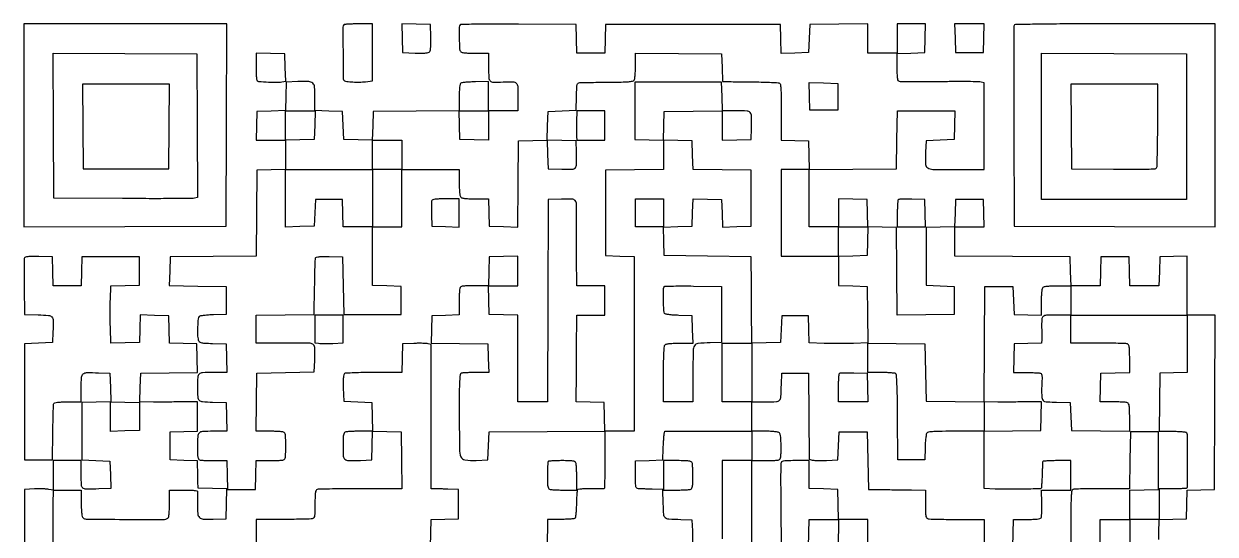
# Model space of a CAD drawing. Extents: x 179 to 1071, y 112 to 1107.
# Drawn here: x 179 to 1071, y 725 to 1107 of the extents above; entities that cross this region are included whole.
import ezdxf

# ---------------------------------------------------------------- set-up
doc = ezdxf.new("R2010")
doc.units = 0

msp = doc.modelspace()

# ---------------------------------------------------------------- linework, layer by layer
for points in [[(179, 1030.993714), (179, 954.987428), (254.75, 955.243714), (330.5, 955.5), (330.756286, 1031.25), (331.012572, 1107), (255.006286, 1107), (179, 1107)], [(876.216168, 1096.25), (876.5, 1085.5), (887, 1085.5), (897.5, 1085.5), (897.783832, 1096.25), (898.067663, 1107), (887, 1107), (875.932337, 1107)], [(223.235953, 1030.25), (223.5, 998.5), (255.5, 998.5), (287.5, 998.5), (287.764047, 1030.25), (288.028094, 1062), (255.5, 1062), (222.971906, 1062)], [(788.5, 1052.5), (788.5, 1042.5), (778, 1042.5), (767.5, 1042.5), (767.214639, 1052.78419), (766.929279, 1063.068381), (777.714639, 1062.78419), (788.5, 1062.5)], [(396.783832, 1031.25), (396.5, 1020.5), (385.75, 1020.216168), (375, 1019.932337), (375, 1030.966168), (375, 1042), (386.033832, 1042), (397.067663, 1042)], [(527, 1030.966168), (527, 1019.932337), (516.25, 1020.216168), (505.5, 1020.5), (505.216168, 1031.25), (504.932337, 1042), (515.966168, 1042), (527, 1042)], [(462, 1009), (462, 998), (451, 998), (440, 998), (440, 976.5), (440, 955), (429.034983, 955), (418.069966, 955), (417.784983, 965.25), (417.5, 975.5), (407.5, 975.5), (397.5, 975.5), (397, 965.5), (396.5, 955.5), (385.75, 955.216168), (375, 954.932337), (375, 976.466168), (375, 998), (407.5, 998), (440, 998), (440, 1009), (440, 1020), (451, 1020), (462, 1020)], [(658, 965.5), (658, 955), (647.5, 955), (637, 955), (637, 965.5), (637, 976), (647.5, 976), (658, 976)], [(810.783832, 944.25), (810.5, 933.5), (799.75, 933.216168), (789, 932.932337), (789, 943.966168), (789, 955), (800.033832, 955), (811.067663, 955)], [(724, 846), (724, 824), (713, 824), (702, 824), (702, 846), (702, 868), (713, 868), (724, 868)], [(265.5, 813), (265.5, 802.5), (254.75, 802.216168), (244, 801.932337), (244, 812.947005), (244, 823.961673), (254.75, 823.730837), (265.5, 823.5)]]:
    msp.add_lwpolyline(points, close=True)
for points in [[(1028.887535, 721.011162, 0.00076), (1028.927892, 725.715017), (1029, 735.930034), (1039.25, 736.215017), (1049.5, 736.5), (1049.783481, 747.215387), (1050.066961, 757.930773), (1060.283481, 758.215387), (1070.5, 758.5), (1070.757242, 823.75), (1071.014483, 889), (1060.507242, 889), (1050, 889), (1050, 911.034983), (1050, 933.069966), (1039.75, 932.784983), (1029.5, 932.5), (1029.216168, 921.75), (1028.932337, 911), (1018, 911), (1007.067663, 911), (1006.783832, 921.75), (1006.5, 932.5), (996, 932.5), (985.5, 932.5), (985.216168, 921.75), (984.932337, 911), (974, 911), (963.067663, 911), (962.783832, 921.75), (962.5, 932.5), (919.25, 932.760623), (876, 933.021245), (876, 944.010623), (876, 955), (887.034983, 955), (898.069966, 955), (897.784983, 965.25), (897.5, 975.5), (887, 975.5), (876.5, 975.5), (876.215387, 965.283481), (875.930773, 955.066961), (865.215387, 954.783481), (854.5, 954.5), (854.5, 933), (854.5, 911.5), (865, 911), (875.5, 910.5), (875.5, 900), (875.5, 889.5), (854.26369, 889.230152), (833.02738, 888.960304), (832.76369, 921.730152), (832.5, 954.5), (821.784613, 954.783481), (811.069227, 955.066961), (810.784613, 965.283481), (810.5, 975.5), (799.75, 975.783832), (789, 976.067663), (789, 965.533832), (789, 955), (778, 955), (767, 955), (767, 976.486336), (767, 997.972671), (799.75, 998.236336), (832.5, 998.5), (832.769502, 1020.25), (833.039005, 1042), (854.553334, 1042), (876.067663, 1042), (875.783832, 1031.25), (875.5, 1020.5), (865, 1020), (854.5, 1019.5), (854.204946, 1011, 0.017378), (854.205453, 1001.813808, 0.257598), (855.800938, 999.146345, 0.129107), (859.504163, 998.118547, 0.003484), (876.519052, 998), (898, 998), (898, 1030.480948), (898, 1062.961896), (895.75, 1063.510795, 0.057179), (894.075569, 1063.721278, 0.001228), (885.789062, 1063.790551, 0.002809), (876.084219, 1063.793336, 0.001889), (865, 1063.692363, -0.001561), (853.950826, 1063.584446, -0.002379), (844.357813, 1063.566332, -0.000846), (836.088548, 1063.604049, -0.06199), (834.75, 1063.779148, -0.201062), (833.824205, 1064.484005, -0.090907), (833.303248, 1065.947786, -0.035478), (833.055073, 1068.707773, -0.004688), (833, 1074.581648), (833, 1084.930034), (843.25, 1085.215017), (853.5, 1085.5), (853.783832, 1096.25), (854.067663, 1107), (843.533832, 1107), (833, 1107), (833, 1096), (833, 1085), (822, 1085), (811, 1085), (811, 1096.019502), (811, 1107.039005), (789.25, 1106.769502), (767.5, 1106.5), (767, 1096), (766.5, 1085.5), (756.284183, 1085.215394), (746.068365, 1084.930789), (745.784183, 1095.715394), (745.5, 1106.5), (680, 1106.5), (614.5, 1106.5), (614.216168, 1095.75), (613.932337, 1085), (603.5, 1085), (593.067663, 1085), (592.783832, 1095.75), (592.5, 1106.5), (549.427156, 1106.76049, 0.001481), (532.864559, 1106.811604, 0.002412), (518.808046, 1106.745546, 0.00033), (506.330214, 1106.618485, 0.196096), (505.677156, 1106.343823, 0.19866), (504.898092, 1104.465578, 0.006731), (505.000122, 1096.29627, 0.007021), (505.325698, 1088.159305, 0.184907), (506.2, 1086.2, 0.150969), (507.200304, 1085.671932, 0.019349), (509.630442, 1085.311224, 0.018472), (512.928253, 1085.074295, 0.008695), (517.2, 1085), (527, 1085), (527, 1074.616631, 0.011437), (527.180377, 1066.73228, 0.183493), (528.221517, 1064.32826, 0.201455), (530.555518, 1063.337162, 0.014178), (537.801517, 1063.513862, -0.013725), (545.309193, 1063.703742, -0.197464), (547.725544, 1062.704629, -0.187206), (548.808668, 1060.270625, -0.01214), (549, 1052.391592), (549, 1042), (538, 1042), (527, 1042), (527, 1052.899452), (527, 1063.798903), (517.25, 1063.620508, 0.007202), (513.424124, 1063.495365, 0.009954), (509.996875, 1063.26537, 0.006907), (507.15421, 1062.978063, 0.111302), (506.25, 1062.662039, 0.200782), (505.668563, 1061.841677, 0.026022), (505.301124, 1059.678445, 0.021501), (505.068883, 1056.512361, 0.007557), (505, 1051.954836), (505, 1042.027706), (472.75, 1041.763853), (440.5, 1041.5), (440.215829, 1030.716515), (439.931657, 1019.93303), (429.215829, 1020.216515), (418.5, 1020.5), (418, 1031), (417.5, 1041.5), (407.25, 1041.784983), (397, 1042.069966), (397, 1051.999799, 0.018385), (396.714843, 1059.752275, 0.190058), (395.352383, 1062.578778, 0.180404), (392.390744, 1063.792788, 0.01627), (384.243181, 1063.788833), (375.5, 1063.5), (375.216508, 1052.783492), (374.933016, 1042.066984), (364.216508, 1041.783492), (353.5, 1041.5), (353.216168, 1030.75), (352.932337, 1020), (363.966168, 1020), (375, 1020), (375, 1009.033832), (375, 998.067663), (364.25, 997.783832), (353.5, 997.5), (353.236165, 965.263835), (352.97233, 933.02767), (320.736165, 932.763835), (288.5, 932.5), (288.216371, 921.769986), (287.932742, 911.039971), (309.216371, 910.769986), (330.5, 910.5), (330.5, 900), (330.5, 889.5), (321.054124, 889.209882, 0.009679), (317.346001, 889.024093, 0.013265), (314.020329, 888.704018, 0.009997), (311.288784, 888.312199, 0.133347), (310.373712, 887.89519, 0.200937), (309.513625, 886.249066, 0.010887), (309.13607, 880.274786, 0.017363), (309.096368, 874.275266, 0.054329), (309.64524, 870.28388, 0.138969), (310.357275, 869.044245, 0.136799), (311.617962, 868.353332, 0.046209), (314.098216, 868.011195, 0.004192), (320.349905, 867.78388), (330.5, 867.5), (330.783832, 856.75), (331.067663, 846), (320.650463, 846, 0.011662), (312.778173, 845.816363, 0.179701), (310.324435, 844.772417, 0.191928), (309.229013, 842.406997, 0.013613), (309.027309, 835, 0.013753), (309.228444, 827.688945, 0.185965), (310.305544, 825.294644, 0.177597), (312.731687, 824.18548, 0.012326), (320.357794, 823.783793), (330.5, 823.5), (330.783832, 812.75), (331.067663, 802), (320.650463, 802, 0.012837), (312.706871, 801.796023, 0.196334), (310.271039, 800.652015, 0.177295), (309.204591, 798.079841, 0.010105), (309.013655, 789.356989, 0.00766), (309.071521, 785.115935, 0.037109), (309.319308, 782.722219, 0.073747), (309.79184, 781.317789, 0.185226), (310.581787, 780.606989, 0.07196), (311.63733, 780.367915, 0.005942), (314.455587, 780.178303, 0.007852), (317.838356, 780.044307, 0.005972), (321.547956, 780), (330.932337, 780), (331.216168, 769.25), (331.5, 758.5), (342, 758.5), (352.5, 758.5), (352.783832, 769.25), (353.067663, 780), (362.452044, 780, 0.005972), (366.161644, 780.044307, 0.007852), (369.544413, 780.178303, 0.005942), (372.36267, 780.367915, 0.07196), (373.418213, 780.606989, 0.293407), (374.908548, 782.635663, 0.015702), (375.17128, 791, 0.015702), (374.908548, 799.364337, 0.293407), (373.418213, 801.393011, 0.07207), (372.36144, 801.632119, 0.005899), (369.528746, 801.821697, 0.007818), (366.128746, 801.955696, 0.005939), (362.39871, 802), (352.960995, 802), (353.230498, 823.75), (353.5, 845.5), (375, 846), (396.5, 846.5), (396.795054, 855, 0.010253), (396.92436, 864.109648, 0.187892), (395.875476, 866.75285, 0.199702), (393.339792, 867.907674, 0.011792), (384.71245, 867.990136, -0.001627), (379.674966, 867.935875, -0.001021), (373.78272, 867.903613, -0.001024), (367.981821, 867.895576, -0.001872), (363.25, 867.916434), (353, 868), (353, 878.480498), (353, 888.960995), (374.75, 889.230498), (396.5, 889.5), (396.741043, 910, -0.002168), (396.868997, 917.949546, -0.003296), (397.055672, 924.856011, -0.001234), (397.269884, 930.790337, -0.081791), (397.473634, 931.786422, -0.24394), (398.163001, 932.399975, -0.037911), (400.020082, 932.724409, -0.025079), (402.977426, 932.863567, -0.006547), (407.732592, 932.786422), (417.5, 932.5), (418, 911), (418.5, 889.5), (440, 889.5), (461.5, 889.5), (461.5, 900), (461.5, 910.5), (450.75, 910.783832), (440, 911.067663), (440, 933.033832), (440, 955), (451, 955), (462, 955), (462, 976.5), (462, 998), (483.5, 998), (505, 998), (505, 988.2, 0.008695), (505.074295, 983.928253, 0.018472), (505.311224, 980.630442, 0.019349), (505.671932, 978.200304, 0.150969), (506.2, 977.2, 0.150838), (507.199003, 976.672291, 0.019392), (509.622935, 976.311444, 0.018513), (512.910654, 976.074375, 0.00874), (517.165017, 976), (526.930034, 976), (527.215017, 965.75), (527.5, 955.5), (538.236102, 955.216309), (548.972205, 954.932619), (549.236102, 987.216309), (549.5, 1019.5), (560.215829, 1019.783485), (570.931657, 1020.06697), (571.215829, 1009.283485), (571.5, 998.5), (581.722245, 998.215323, 0.013848), (589.5543, 998.214168, 0.210395), (591.951391, 999.349379, 0.179386), (592.934656, 1001.971409, 0.009619), (592.795054, 1011), (592.5, 1019.5), (581.716515, 1019.784171), (570.93303, 1020.068343), (571.216515, 1030.784171), (571.5, 1041.5), (582, 1042), (592.5, 1042.5), (592.784983, 1052.75, -0.00368), (593.011936, 1059.203085, -0.048618), (593.343592, 1061.562108, -0.169075), (594.040101, 1062.644428, -0.155072), (595.284983, 1063.107762, -0.008812), (596.83162, 1063.155704, -0.000365), (602.367872, 1063.225651, -0.000633), (608.928283, 1063.295433, -0.00045), (616.286496, 1063.357762, 0.002746), (626.379928, 1063.489629, 0.016118), (631.673724, 1063.758735, 0.026245), (634.829414, 1064.188975, 0.207688), (636.021183, 1065, 0.109132), (636.394623, 1066.034901, 0.009907), (636.695341, 1068.780632, 0.01247), (636.909605, 1072.106394, 0.009437), (636.984687, 1075.763853), (637, 1085.027706), (669.25, 1084.763853), (701.5, 1084.5), (701.784983, 1074.25), (702.069966, 1064), (705.284983, 1063.857016, 0.006999), (707.359419, 1063.793837, 0.000593), (712.698713, 1063.712339, 0.000787), (719.068378, 1063.632694, 0.000609), (726.008507, 1063.565284, -0.004179), (732.811172, 1063.45062, -0.006249), (738.752107, 1063.226479, -0.002909), (743.787276, 1062.944084, -0.123556), (744.804563, 1062.620787, -0.214541), (745.440205, 1061.680714, -0.022412), (745.78576, 1058.975659, -0.017657), (745.980963, 1054.819036, -0.004658), (745.99628, 1048.162519, 0.000639), (745.963241, 1042.402649, 0.000563), (745.94322, 1036.393954, 0.000565), (745.937393, 1030.974946, 0.001711), (745.950224, 1027.284983), (746, 1020.069966), (756.25, 1019.784983), (766.5, 1019.5), (766.783832, 1008.75), (767.067663, 998), (756.533832, 998), (746, 998), (745.981132, 992, 0.000555), (745.973756, 988.374205, 0.000074), (745.967807, 980.7125, 0.000085), (745.963646, 971.628815, 0.000072), (745.962264, 962, 0.000073), (745.963635, 952.623188, 0.000105), (745.967807, 944.315625, 0.000055), (745.973597, 937.277182, 0.001653), (745.981132, 935.5), (746, 933), (767.5, 933), (789, 933), (789, 922.033832), (789, 911.067663), (799.75, 910.783832), (810.5, 910.5), (810.769699, 889.314728), (811.039399, 868.129455), (800.304335, 867.814728, -0.004644), (795.382034, 867.71616, -0.002629), (789.417916, 867.683502, -0.002624), (783.404855, 867.713762, -0.004316), (778.318957, 867.809961), (767.068642, 868.119923), (766.784321, 878.309961), (766.5, 888.5), (756.5, 888.5), (746.5, 888.5), (746, 878.5), (745.5, 868.5), (734.75, 868.216168), (724, 867.932337), (723.972336, 878.716168, 0.000986), (723.947038, 884.291805, 0.000309), (723.887487, 892.647874, 0.000308), (723.809485, 901.977723, 0.000341), (723.722336, 911), (723.5, 932.5), (691, 933), (658.5, 933.5), (658.216515, 944.215829), (657.93303, 954.931657), (668.716515, 955.215829), (679.5, 955.5), (679.785353, 965.783473), (680.070705, 976.066946), (690.785353, 975.783473), (701.5, 975.5), (701.785353, 965.216527), (702.070705, 954.933054), (712.785353, 955.216527), (723.5, 955.5), (723.5, 976.5), (723.5, 997.5), (701.783635, 997.769409), (680.06727, 998.038817), (679.783635, 1008.769409), (679.5, 1019.5), (668.716515, 1019.784171), (657.93303, 1020.068343), (658.216515, 1030.784171), (658.5, 1041.5), (680.25, 1041.769502), (702, 1042.039005), (702, 1030.985671), (702, 1019.932337), (712.75, 1020.216168), (723.5, 1020.5), (723.795054, 1029, 0.009911), (723.928401, 1037.962804, 0.179322), (722.935737, 1040.601512, 0.203493), (720.508732, 1041.787704, 0.013276), (712.51478, 1042), (702.067663, 1042), (701.783832, 1052.75), (701.5, 1063.5), (669, 1063.5), (636.5, 1063.5), (636.5, 1042), (636.5, 1020.5), (647.25, 1020.216168), (658, 1019.932337), (658, 1008.985671), (658, 998.039005), (636.25, 997.769502), (614.5, 997.5), (614.5, 965.5), (614.5, 933.5), (625.25, 933.216168), (636, 932.932337), (636.059804, 922.716168, -0.001454), (636.095242, 910.686998, -0.000076), (636.090859, 872.049575, -0.000122), (636.071593, 834.264294, -0.000556), (636.030517, 812.25), (636, 802), (625.033832, 802), (614.067663, 802), (613.783832, 812.75), (613.5, 823.5), (603, 823.782258), (592.5, 824.064515), (592.697043, 845.782258, 0.00018), (592.776364, 854.885428, 0.000164), (592.85176, 864.278226, 0.000164), (592.913677, 872.676115, 0.00053), (592.947043, 878.25), (593, 889), (603.5, 889), (614, 889), (614, 900), (614, 911), (603.5, 911), (593, 911), (592.872412, 931.75, -0.00075), (592.83208, 940.427591, -0.000692), (592.816369, 949.34187, -0.000691), (592.824339, 957.284404, -0.002303), (592.860795, 962.498921, 0.007859), (592.821271, 972.092932, 0.171688), (591.84661, 974.683146, 0.214746), (589.528079, 975.796761, 0.013159), (581.671783, 975.78412), (571.5, 975.5), (571.243714, 899.75), (570.987428, 824), (559.993714, 824), (549, 824), (549, 856.466168), (549, 888.932337), (538.25, 889.216168), (527.5, 889.5), (527.216168, 900.25), (526.932337, 911), (537.966168, 911), (549, 911), (549, 922.033832), (549, 933.067663), (538.25, 932.783832), (527.5, 932.5), (527.216168, 921.75), (526.932337, 911), (517.547956, 911, 0.005972), (513.838356, 910.955693, 0.007852), (510.455587, 910.821697, 0.005942), (507.63733, 910.632085, 0.07196), (506.581787, 910.393011, 0.204941), (505.767938, 909.602756, 0.063222), (505.302828, 907.919218, 0.030449), (505.059653, 904.974376, 0.005378), (505, 899.427994), (505, 889.069966), (494.75, 888.784983), (484.5, 888.5), (484.215238, 878.269989), (483.930475, 868.039978), (505.215238, 867.769989), (526.5, 867.5), (526.783832, 856.75), (527.067663, 846), (517.615619, 846, 0.005934), (513.880005, 845.955662, 0.007814), (510.475104, 845.821559, 0.005893), (507.638317, 845.631839, 0.072085), (506.580567, 845.392543, 0.278468), (505.655828, 844.204009, 0.01752), (505.272487, 839.596063, 0.011086), (505.064145, 831.519845, 0.001283), (505.045074, 813.402951, 0.002328), (505.199398, 788.389538, 0.088964), (506.246062, 782.896484, 0.279871), (509.270423, 780.552796, 0.036645), (517.756819, 780.211167), (526.5, 780.5), (527, 791), (527.5, 801.5), (570.75, 801.760623), (614, 802.021245), (614.088447, 791.260623, -0.003138), (614.110643, 779.83853, -0.004104), (613.979691, 769.397262, -0.000858), (613.76618, 759.894732, -0.192484), (613.420787, 759.087936, -0.190963), (613.046705, 758.92597, -0.002324), (610.361703, 758.854613, -0.00652), (607.226914, 758.826769, -0.00417), (603.584851, 758.872289, 0.009121), (599.741889, 758.88227, 0.016619), (596.607714, 758.728956, 0.012862), (594.176996, 758.465821, 0.224582), (593.527565, 758.044601, 0.11547), (593.270037, 757.276887, 0.005093), (593.03367, 754.454255, 0.008383), (592.84217, 751.074017, 0.005868), (592.735017, 747.260249, -0.009673), (592.598774, 743.445383, -0.014638), (592.31901, 740.135347, -0.009858), (591.958266, 737.445347, -0.203152), (591.537699, 736.765313, -0.131018), (590.750729, 736.473113, -0.006357), (587.946604, 736.241942, -0.009987), (584.573054, 736.074587, -0.007005), (580.769888, 736.015313), (571.039775, 736), (570.769888, 714.75)], [(919.5, 715.5), (919.784983, 725.75), (920.069966, 736), (929.975966, 736, 0.007608), (934.518123, 736.069117, 0.021457), (937.683796, 736.301701, 0.025898), (939.85177, 736.669453, 0.198152), (940.68055, 737.25, 0.121423), (940.988012, 738.15695, 0.007611), (941.187028, 740.996875, 0.01087), (941.300178, 744.424098, 0.007837), (941.283312, 748.25), (941.087489, 758), (952.043745, 758), (963, 758), (963, 769), (963, 780), (952.5, 780, 0.006693), (948.465606, 779.945995, 0.01093), (945.048507, 779.779688, 0.004759), (942.201815, 779.551439, 0.342492), (941.877897, 779.25, 0.028711), (941.820117, 778.696331, 0.000617), (941.696408, 775.969919, 0.001417), (941.564634, 772.779187, 0.000955), (941.431524, 769.136959, -0.003852), (941.278316, 765.519246, -0.006011), (941.084936, 762.406742, -0.002093), (940.875621, 759.737549, -0.17757), (940.707012, 759.373679, -0.193419), (939.550266, 758.880139, -0.00094), (926.504624, 758.628623, -0.004643), (914.417829, 758.530585, -0.014321), (906.25, 758.774176), (898, 759.256971), (898, 780.608598), (898, 801.960225), (919.25, 802.230112), (940.5, 802.5), (940.784595, 813.325252), (941.06919, 824.150503), (929.784595, 823.991685, -0.001623), (924.718565, 823.936834, -0.001022), (918.800792, 823.904068, -0.001026), (912.980197, 823.895681, -0.001883), (908.239377, 823.916434), (897.978755, 824), (898.239377, 867.25), (898.5, 910.5), (909, 910.5), (919.5, 910.5), (920, 900), (920.5, 889.5), (930.75, 889.215017), (941, 888.930034), (941, 898.765017, -0.008651), (941.074216, 903.05415, -0.018431), (941.311007, 906.362052, -0.019307), (941.671574, 908.798399, -0.151099), (942.2, 909.8, -0.150969), (943.200304, 910.328068, -0.019349), (945.630442, 910.688776, -0.018472), (948.928253, 910.925705, -0.008695), (953.2, 911), (963, 911), (963, 900), (963, 889), (952.567388, 889, 0.010317), (944.700828, 888.837667, 0.165281), (942.253063, 887.891463, 0.209034), (941.176351, 885.730211, 0.017871), (941.085636, 879.398227, -0.002451), (941.126213, 876.940934, -0.002312), (941.143719, 874.435068, -0.002297), (941.138763, 872.215135, -0.008047), (941.105978, 870.784983), (941, 868.069966), (930.75, 867.784983), (920.5, 867.5), (920.216168, 856.75), (919.932337, 846), (929.384381, 846, -0.005312), (933.10786, 845.960443, -0.007162), (936.475235, 845.840616, -0.005073), (939.284081, 845.671771, -0.074191), (940.250375, 845.457417, -0.20822), (940.927121, 844.791968, -0.067668), (941.279245, 843.401995, -0.035089), (941.379523, 841.06215, -0.007626), (941.20744, 837.022419, 0.008922), (941.079149, 833.815278, 0.009807), (941.071303, 830.705175, 0.009296), (941.166026, 828.051677, 0.047944), (941.385578, 826.599872, 0.10777), (942.111839, 825.13627, 0.161937), (943.298304, 824.368425, 0.052677), (945.6449, 824.018474, 0.003742), (952.2603, 823.784869), (962.5, 823.5), (963, 813), (963.5, 802.5), (985.25, 802.230498), (1007, 801.960995), (1007, 812.373509, 0.005337), (1006.940452, 817.952209, 0.030315), (1006.697448, 820.9105, 0.062982), (1006.232572, 822.600948, 0.205372), (1005.418213, 823.393011, 0.0721), (1004.361111, 823.632128, 0.005887), (1001.524537, 823.821697, 0.007809), (998.119908, 823.955696, 0.00593), (994.384381, 824), (984.932337, 824), (985.216168, 834.75), (985.5, 845.5), (996.25, 845.783832), (1007, 846.067663), (1007, 856.426843, 0.005377), (1006.940349, 861.973908, 0.030446), (1006.697178, 864.919034, 0.063217), (1006.232073, 866.602718, 0.20495), (1005.418213, 867.393011, 0.083055), (1004.220565, 867.636631, 0.001841), (998.303225, 867.821697, 0.004125), (991.357109, 867.956005, 0.002771), (983.418213, 868), (963, 868), (963, 878.5), (963, 889), (1006.5, 889), (1050, 889), (1050, 867.534983), (1050, 846.069966), (1039.75, 845.784983), (1029.5, 845.5), (1029.230498, 823.75), (1028.960995, 802), (1038.921481, 802, -0.008812), (1042.780675, 801.931981, -0.013411), (1046.126625, 801.724043, -0.007969), (1048.87773, 801.4346, -0.227944), (1049.462565, 801.06057, -0.137514), (1049.921423, 799.466407, -0.000514), (1050.036344, 780.047166, -0.000379), (1050.117392, 760.426812, -0.199789), (1049.666583, 759.333249, -0.186791), (1049.314009, 759.177458, -0.001734), (1046.416773, 759.051988, -0.005546), (1043.056756, 758.955459, -0.003521), (1039.141644, 758.914008), (1029, 758.878061), (1029, 747.439031), (1029, 736), (1018, 736), (1007, 736), (1007, 746.966168), (1007, 757.932337), (1017.75, 758.216168), (1028.5, 758.5), (1028.5, 780), (1028.5, 801.5), (1018, 801.5), (1007.5, 801.5), (1007.230112, 780.25), (1006.960225, 759), (986.5619, 759, 0.002773), (978.630628, 758.956005, 0.004129), (971.690933, 758.821697, 0.001844), (965.779296, 758.636626, 0.083046), (964.581787, 758.393011, 0.258697), (963.696146, 757.337463, 0.030015), (963.275578, 754.164693, 0.015901), (963.049566, 748.514173, 0.002045), (963, 736.393011), (963, 715)], [(483.5, 715.5), (483.784601, 725.715399), (484.069202, 735.930798), (494.284601, 736.215399), (504.5, 736.5), (504.5, 747.5), (504.5, 758.5), (496.5, 758.694168, -0.000014), (493.272152, 758.7726, -0.000016), (490.189063, 758.847699, -0.000014), (487.57432, 758.911548, -0.000092), (486.25, 758.944168), (484, 759), (484, 812.980948), (484, 866.961896), (481.75, 867.526002, 0.047969), (480.400533, 867.729659, 0.007225), (477.664062, 867.83773, 0.008052), (474.419301, 867.86667, 0.006878), (471, 867.795054), (462.5, 867.5), (462.216168, 856.75), (461.932337, 846), (441.216168, 845.984687, 0.003678), (433.183657, 845.919661, 0.005593), (426.206957, 845.733781, 0.002285), (420.253162, 845.481235, 0.130333), (419.211769, 845.152042, 0.19692), (418.604266, 844.294865, 0.033714), (418.278982, 842.282937, 0.023663), (418.138177, 839.195195, 0.006827), (418.211769, 834.417355), (418.5, 824.5), (429, 824), (439.5, 823.5), (439.783832, 812.75), (440.067663, 802), (430.615619, 802, 0.00593), (426.880092, 801.955696, 0.007809), (423.475463, 801.821697, 0.005887), (420.638889, 801.632128, 0.0721), (419.581787, 801.393011, 0.201), (418.772602, 800.619099, 0.065386), (418.305418, 798.996718, 0.031694), (418.060638, 796.171455, 0.005765), (418, 790.912063, 0.014882), (418.224078, 783.385105, 0.208519), (419.424495, 781.025831, 0.172963), (422.078858, 780.067594, 0.009652), (431, 780.204946), (439.5, 780.5), (439.784171, 791.283485), (440.068343, 802.06697), (450.784171, 801.783485), (461.5, 801.5), (461.769888, 780.25), (462.039775, 759), (458.269888, 758.890984, -0.00657), (455.709929, 758.850611, -0.00036), (447.676155, 758.835272, -0.000559), (438.11707, 758.834602, -0.000409), (427.5, 758.854412, 0.001851), (417.025939, 758.84375, 0.002806), (407.917187, 758.749649, 0.001056), (400.087805, 758.608278, 0.068692), (398.75, 758.396041, 0.193996), (397.825322, 757.651748, 0.087727), (397.305222, 756.156886, 0.035181), (397.05592, 753.378422, 0.004789), (397, 747.539601, -0.005402), (396.940284, 742.012439, -0.03053), (396.697006, 739.075597, -0.063366), (396.231757, 737.396166, -0.204683), (395.418213, 736.606989, -0.083055), (394.220565, 736.363369, -0.001841), (388.303225, 736.178303, -0.004125), (381.357109, 736.043995, -0.002771), (373.418213, 736), (353, 736), (353, 725.510623), (353, 715.021245)], [(724, 715), (724, 747.5), (724, 780), (733.418213, 780, 0.005951), (737.140776, 780.044305, 0.007831), (740.534475, 780.178303, 0.005915), (743.361889, 780.367894, 0.07203), (744.418213, 780.606989, 0.195123), (745.220382, 781.357006, 0.068495), (745.690477, 782.894083, 0.033615), (745.937794, 785.550838, 0.006405), (746, 790.406989, 0.009539), (745.924249, 794.37742, 0.019202), (745.684733, 797.500056, 0.020076), (745.321527, 799.822996, 0.148618), (744.8, 800.8, 0.150969), (743.799696, 801.328068, 0.019349), (741.369558, 801.688776, 0.018472), (738.071747, 801.925705, 0.008695), (733.8, 802), (724, 802), (724, 813), (724, 824), (734.480948, 824, 0.011573), (742.471708, 824.184972, 0.199796), (744.785637, 825.27627, 0.170244), (745.829771, 827.756564, 0.007926), (746.24922, 837), (746.5, 845.5), (756.5, 845.5), (766.5, 845.5), (766.763833, 813.26558), (767.027665, 781.031161), (769.263833, 780.470526, 0.048085), (770.606902, 780.268155, 0.007182), (773.340001, 780.161251, 0.00802), (776.581708, 780.133073, 0.006838), (780, 780.204946), (788.5, 780.5), (789, 791), (789.5, 801.5), (800, 801.5), (810.5, 801.5), (811, 780), (811.5, 758.5), (822.5, 758.347508, 0.000324), (827.45558, 758.282022, 0.0002), (833.279687, 758.211168, 0.000201), (839.032594, 758.1458, 0.000362), (843.75, 758.097508), (854, 758), (854, 747.606989, 0.005351), (854.059586, 742.039857, 0.030363), (854.30265, 739.086379, 0.063068), (854.76761, 737.398405, 0.205218), (855.581787, 736.606989, 0.083055), (856.779435, 736.363369, 0.001841), (862.696775, 736.178303, 0.004125), (869.642891, 736.043995, 0.002771), (877.581787, 736), (898, 736), (898, 725.466168), (898, 714.932337)], [(679.936005, 719.027735, 0.010302), (679.796504, 727.503355), (679.5, 735.5), (671, 735.75078, -0.008237), (661.826433, 736.172777, -0.170413), (659.322959, 737.231305, -0.192954), (658.181278, 739.58296, -0.011082), (657.783724, 747.760588), (657.5, 758.5), (649.5, 758.662575, -0.000473), (646.272152, 758.731228, -0.000543), (643.189062, 758.803074, -0.000488), (640.574408, 758.869401, -0.003125), (639.25, 758.912575, -0.150789), (637.982947, 759.358156, -0.182806), (637.305839, 760.41061, -0.049257), (637.044389, 762.742762, -0.003302), (637, 769.465017), (637, 779.930034), (647.25, 780.215017), (657.5, 780.5), (657.75078, 789, -0.004838), (657.884786, 792.419303, -0.005643), (658.080136, 795.664062, -0.005034), (658.303764, 798.402336, -0.033722), (658.519832, 799.75), (659.038104, 802), (691.519052, 802), (724, 802), (724, 791), (724, 780), (713, 780), (702, 780), (701.984687, 737.75, -0.001703), (701.923311, 721.46619, -0.002721)], [(811, 715), (811, 725.5), (811, 736), (800.032751, 736), (789.065502, 736), (788.782751, 747.25), (788.5, 758.5), (777.75, 758.783832), (767, 759.067663), (767, 769.533832), (767, 780), (756.569551, 780, 0.003514), (749.934007, 779.95336, 0.048104), (747.539294, 779.688412, 0.16419), (746.3959, 779.01571, 0.144095), (745.819551, 777.75, 0.034326), (745.69808, 776.076382, 0.00064), (745.675644, 767.264816, 0.001567), (745.694857, 756.983754, 0.001047), (745.778385, 745.21533), (746.05677, 714.930661)], [(201, 715), (200.93983, 726.25, -0.00121), (200.925051, 731.298065, -0.000764), (200.931069, 737.189927, -0.000767), (200.954719, 742.981612, -0.001412), (200.9945, 747.694431), (201.109341, 757.888861), (197.80467, 758.500921, 0.030294), (196.044614, 758.717731, 0.008431), (193.267622, 758.843157, 0.008477), (190.113784, 758.878861, 0.008803), (187, 758.80649), (179.5, 758.5), (179.5, 715)]]:
    msp.add_lwpolyline(points, format="xyb")
for points in [[(418.666667, 1106.333333, 0.199726), (417.897908, 1104.469136, 0.001157), (418.002469, 1085.265734, 0.000979), (418.190422, 1065.922219, 0.25682), (418.991206, 1064.505435, 0.113343), (420.86088, 1063.869508, 0.013264), (425.285284, 1063.534367, 0.016697), (430.217485, 1063.456995, 0.021387), (434.75, 1063.731421), (440, 1064.275363), (440, 1085.637681), (440, 1107), (429.666667, 1107, 0.006022), (425.658388, 1106.951724, 0.009111), (422.172917, 1106.804167, 0.004516), (419.245497, 1106.600197, 0.178563)], [(462.215822, 1096.284178), (462.5, 1085.5), (472.099013, 1085.215609, 0.006919), (476.934286, 1085.139302, 0.027023), (479.918097, 1085.294874, 0.044369), (481.833212, 1085.67274, 0.149751), (482.887872, 1086.364894, 0.1305), (483.403112, 1087.478955, 0.02258), (483.703385, 1089.802758, 0.019663), (483.843411, 1092.980927, 0.008898), (483.788859, 1097.149285), (483.5, 1106.5), (472.715822, 1106.784178), (461.931643, 1107.068357)], [(920.460009, 1105.75, 0.090591), (920.266358, 1104.709509, 0.000109), (920.198937, 1082.982812, 0.000984), (920.176611, 1058.652573, 0.000605), (920.241394, 1030), (920.5, 955.5), (995.75, 955.243674), (1071, 954.987348), (1071, 1030.993674), (1071, 1107), (995.968615, 1107, 0.000668), (957.448289, 1106.948566, 0.003471), (936.19131, 1106.744245, 0.001205), (921.475143, 1106.465155, 0.305157)], [(308.758677, 1030.77123), (309.017354, 977.04246), (306.758677, 976.494347, -0.057902), (304.987826, 976.276519, -0.000418), (290.035361, 976.188577, -0.001589), (272.903102, 976.156579, -0.001017), (253, 976.223117), (201.5, 976.5), (201.241383, 1030.758691), (200.982767, 1085.017383), (254.741383, 1084.758691), (308.5, 1084.5)], [(353, 1074.533832, 0.004197), (353.05112, 1068.444422, 0.036594), (353.293917, 1065.752312, 0.108199), (353.820894, 1064.427778, 0.233944), (354.75, 1063.899556, 0.002177), (362.268946, 1063.500834, 0.008454), (366.930668, 1063.352924, 0.01324), (370.097501, 1063.389877, 0.037859), (372.284023, 1063.639846), (375.068047, 1064.173856), (374.784023, 1074.336928), (374.5, 1084.5), (363.75, 1084.783832), (353, 1085.067663)], [(1049.5, 1030), (1049.5, 975.5), (995.211905, 975.5), (940.92381, 975.5), (940.942857, 1025.75, -0.000032), (940.951538, 1045.331386, -0.000047), (940.961905, 1062.563467, -0.000022), (940.972765, 1077.239555, -0.00086), (940.980952, 1080.508612), (941, 1085.017225), (995.25, 1084.758612), (1049.5, 1084.5)], [(963.235953, 1030.25), (963.5, 998.5), (994.93202, 998.235498, 0.001697), (1010.901959, 998.155315, 0.00816), (1019.995146, 998.288929, 0.006635), (1026.009704, 998.555446, 0.241447), (1027.166708, 999.235498, 0.134731), (1027.492293, 1000.296498, 0.001088), (1027.738089, 1009.161365, 0.003824), (1027.920853, 1019.372002, 0.002438), (1027.984687, 1031.25), (1028, 1062), (995.485953, 1062), (962.971906, 1062)], [(592.823474, 1033.75, 0.004629), (592.722867, 1030.389825, 0.005009), (592.687969, 1027.115625, 0.004732), (592.712734, 1024.308753, 0.024073), (592.816422, 1022.75), (593.132845, 1020), (603.566422, 1020), (614, 1020), (614, 1031), (614, 1042), (603.573474, 1042), (593.146947, 1042)], [(484.42719, 974.670857, 0.080952), (484.238236, 973.761419, 0.005495), (484.152581, 971.111648, 0.007759), (484.13413, 967.934715, 0.005737), (484.208575, 964.420857), (484.5, 955.5), (494.75, 955.215017), (505, 954.930034), (505, 965.465017), (505, 976), (494.968615, 976, 0.006598), (490.101724, 975.935772, 0.024763), (487.056456, 975.704164, 0.036821), (485.136931, 975.316985, 0.237243)], [(833.700461, 975.367127, 0.176204), (833.420729, 974.767614, 0.005336), (833.20576, 971.983885, 0.009955), (833.050761, 968.652273, 0.006646), (833, 964.833333), (833, 955), (843.534983, 955), (854.069966, 955), (853.784983, 965.25), (853.5, 975.5), (843.950461, 975.783794, 0.007041), (840.240283, 975.841782, 0.010544), (837.000338, 975.778463, 0.005798), (834.297812, 975.637197, 0.182377)], [(179.460699, 931.75818, 0.087787), (179.264261, 930.743783, 0.001376), (179.184809, 924.817509, 0.003604), (179.161015, 917.914021, 0.002374), (179.228584, 909.973), (179.5, 889.5), (189.7397, 889.215131, -0.013482), (197.526579, 888.788181, -0.195806), (199.939704, 887.567079, -0.179106), (200.924926, 884.958841, -0.010944), (200.796504, 876.496645), (200.5, 868.5), (190, 868), (179.5, 867.5), (179.5, 824), (179.5, 780.5), (190, 780.5), (200.5, 780.5), (200.730681, 800.978463, -0.002158), (200.854401, 808.918713, -0.003283), (201.03693, 815.814892, -0.001219), (201.247251, 821.742661, -0.082311), (201.449296, 822.728463, -0.244695), (202.135855, 823.336025, -0.031055), (204.142699, 823.706151, -0.023198), (207.231156, 823.934818, -0.006879), (211.968615, 824), (222, 824), (222, 834.480948, -0.01319), (222.211645, 842.50249, -0.203196), (223.397028, 844.933469, -0.179688), (226.034911, 845.928151, -0.009927), (235, 845.795054), (243.5, 845.5), (243.783485, 834.784171), (244.06697, 824.068343), (233.283485, 823.784171), (222.5, 823.5), (222.5, 802), (222.5, 780.5), (233, 780), (243.5, 779.5), (243.78419, 769.321849), (244.06838, 759.143698), (235.28419, 758.821849, -0.006798), (225.684608, 758.600758, -0.174147), (223.259226, 759.446186, -0.214841), (222.175743, 761.593465, -0.011016), (222, 769.569551), (222, 780), (211.5, 780), (201, 780), (201, 769), (201, 758), (211.5, 758), (222, 758), (222, 748.122445, 0.007705), (222.071011, 743.514296, 0.02211), (222.310863, 740.323535, 0.028657), (222.699897, 738.14281, 0.162466), (223.314094, 737.154288, 0.17202), (225.627311, 736.304605, 0.000659), (254.288821, 736.01817, 0.001114), (282.219344, 735.838088, 0.092923), (286.417778, 736.606822, 0.205158), (287.232236, 737.398328, 0.063117), (287.697335, 739.085922, 0.030373), (287.940421, 742.039088, 0.00535), (288, 747.606989), (288, 758), (298.5, 758, -0.006012), (303.541273, 757.939386, -0.023419), (306.651777, 757.718556, -0.034052), (308.572581, 757.35754, -0.325984), (309.070637, 756.75, -0.014814), (309.092806, 755.923743, -0.001037), (309.081503, 753.605455, -0.001469), (309.054161, 750.840669, -0.001106), (309.008434, 747.800487, 0.019124), (309.164989, 740.343372, 0.185881), (310.449256, 737.519281, 0.18469), (313.300283, 736.276188, 0.018838), (320.804214, 736.214442), (330.5, 736.5), (330.782432, 747.715839), (331.064863, 758.931679), (320.282432, 759.215839), (309.5, 759.5), (309.395178, 764.5, 0.000559), (309.344587, 766.790894, 0.000318), (309.278501, 769.563161, 0.000317), (309.208382, 772.355843, 0.000524), (309.145178, 774.715017), (309, 779.930034), (298.75, 780.215017), (288.5, 780.5), (288.5, 791), (288.5, 801.5), (298.75, 801.784983), (309, 802.069966), (309, 813.109492), (309, 824.149017), (297.75, 823.990942, -0.001627), (292.69568, 823.936372, -0.001021), (286.783812, 823.90385, -0.001024), (280.963644, 823.895634, -0.001872), (276.216168, 823.916434), (265.932337, 824), (266.216168, 834.75), (266.5, 845.5), (287.783629, 845.769986), (309.067258, 846.039971), (308.783629, 856.769986), (308.5, 867.5), (298.284601, 867.784601), (288.069202, 868.069202), (287.784601, 878.284601), (287.5, 888.5), (276.785353, 888.783473), (266.070705, 889.066946), (265.785353, 878.783473), (265.5, 868.5), (254.812989, 868.216807), (244.125978, 867.933614), (243.812989, 879.216807, -0.004038), (243.71347, 884.279239, -0.002552), (243.675216, 890.186661, -0.002562), (243.697, 895.992838, -0.004717), (243.783492, 900.716508), (244.066984, 910.933016), (254.783492, 911.216508), (265.5, 911.5), (265.5, 922), (265.5, 932.5), (244, 932.5), (222.5, 932.5), (222.216168, 921.75), (221.932337, 911), (211.5, 911), (201.067663, 911), (200.783832, 921.75), (200.5, 932.5), (190.232115, 932.785181, 0.006024), (185.155199, 932.864994, 0.024688), (182.079318, 932.724352, 0.038626), (180.174323, 932.392889, 0.243366)], [(701.5, 889.5), (701.5, 868.5), (693, 868.24922, 0.01508), (683.643505, 867.690422, 0.245296), (681.077367, 866.042339, 0.127215), (680.10758, 862.479112, 0.003164), (680, 845.480948), (680, 824), (669, 824), (658, 824), (658, 844.8, -0.003169), (658.062069, 854.593081, -0.010454), (658.278846, 861.045513, -0.00933), (658.608073, 865.538104, -0.175156), (659.2, 866.8, -0.151099), (660.201601, 867.328426, -0.019307), (662.637948, 867.688993, -0.018431), (665.94585, 867.925784, -0.008651), (670.234983, 868), (680.069966, 868), (679.784983, 878.25), (679.5, 888.5), (669.535034, 888.788805, -0.00836), (665.199826, 888.987032, -0.019108), (661.944063, 889.315749, -0.01918), (659.589, 889.737468, -0.199883), (658.800347, 890.288805, -0.135711), (658.163667, 892.373991, -0.005218), (658.032045, 900.531399, -0.004069), (658.05232, 908.845401, -0.196165), (658.686013, 910.35268, -0.192551), (659.324385, 910.626314, -0.001338), (665.358056, 910.758056, -0.004901), (672.311969, 910.823103, -0.003085), (680.436013, 910.769346), (701.5, 910.5)], [(397, 878.613499), (397, 868.226999), (399.75, 867.863499, 0.026411), (401.287023, 867.742425, 0.005629), (403.96875, 867.703423, 0.005871), (407.081247, 867.729747, 0.005557), (410.25, 867.829004), (418, 868.158008), (418, 878.579004), (418, 889), (407.5, 889), (397, 889)], [(854, 846), (854.5, 824.5), (876.25, 824.230498), (898, 823.960995), (898, 812.980498), (898, 802), (877.122445, 802, 0.002819), (866.697756, 801.941217, 0.01201), (860.473391, 801.721423, 0.013418), (856.41079, 801.370556, 0.193639), (855.162563, 800.695876, 0.131421), (854.722996, 799.740901, 0.010763), (854.312947, 797.000112, 0.013854), (853.980158, 793.65896, 0.010217), (853.790118, 789.945876), (853.5, 780.5), (843.5, 780.5), (833.5, 780.5), (833.235681, 812.449832, 0.001803), (833.048944, 828.169199, 0.007577), (832.759672, 837.607844, 0.00522), (832.395763, 844.072768, 0.238962), (831.735681, 845.18452, 0.116655), (830.838042, 845.495609, 0.00716), (827.998919, 845.743321, 0.010334), (824.574865, 845.921676, 0.007451), (820.75, 845.984687), (811, 846), (811, 857.019888), (811, 868.039775), (832.25, 867.769888), (853.5, 867.5)], [(810.783832, 834.75), (811.067663, 824), (800.033832, 824), (789, 824), (789, 834.333333, -0.006317), (789.050668, 838.343898, -0.009512), (789.205463, 841.836713, -0.004898), (789.419778, 844.762931, -0.177451), (789.699448, 845.366114, -0.183378), (790.300668, 845.636532, -0.005301), (793.145783, 845.777033, -0.010046), (796.547259, 845.840477, -0.006672), (800.449448, 845.782781), (810.5, 845.5)], [(571.666667, 779.333333, 0.177151), (571.400184, 778.759466, 0.005003), (571.195833, 776.005386, 0.009619), (571.048298, 772.715883, 0.006396), (571, 768.940322, 0.005893), (571.060959, 763.768394, 0.032092), (571.306259, 760.979628, 0.066055), (571.774075, 759.375813, 0.199759), (572.581787, 758.606989, 0.07203), (573.638111, 758.367894, 0.005915), (576.465525, 758.178303, 0.007831), (579.859224, 758.044305, 0.005951), (583.581787, 758), (593, 758), (593, 767.418213, 0.005951), (592.955695, 771.140776, 0.007831), (592.821697, 774.534475, 0.005915), (592.632106, 777.361889, 0.07203), (592.393011, 778.418213, 0.199759), (591.624187, 779.225925, 0.066055), (590.020372, 779.693741, 0.032092), (587.231606, 779.939041, 0.005893), (582.059678, 780, 0.006396), (578.284117, 779.951702, 0.009619), (574.994614, 779.804167, 0.005003), (572.240534, 779.599816, 0.177151)], [(658, 769), (658, 758), (667.418213, 758, 0.005951), (671.140776, 758.044305, 0.007831), (674.534475, 758.178303, 0.005915), (677.361889, 758.367894, 0.07203), (678.418213, 758.606989, 0.191652), (679.216173, 759.343123, 0.070258), (679.687898, 760.832752, 0.03479), (679.936805, 763.394852, 0.006824), (680, 768.025201, 0.006352), (679.955664, 771.515192, 0.008233), (679.821697, 774.712778, 0.006434), (679.631706, 777.376466, 0.070701), (679.393011, 778.418213, 0.205218), (678.601595, 779.23239, 0.063068), (676.913621, 779.69735, 0.030363), (673.960143, 779.940414, 0.005351), (668.393011, 780), (658, 780)]]:
    msp.add_lwpolyline(points, format="xyb", close=True)
for points in [[(766.5, 715.5), (766.784983, 725.75), (767.069966, 736), (778.054871, 736), (789.039775, 736), (788.769888, 714.75)], [(985, 715), (985, 725.5), (985, 736), (996, 736), (1007, 736), (1007, 714.533832)]]:
    msp.add_lwpolyline(points)

doc.saveas('drawing.dxf')
